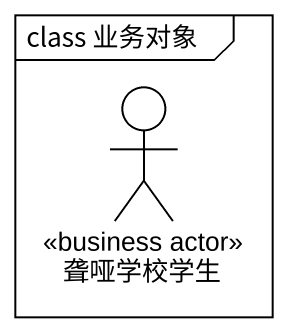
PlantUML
@startuml
mainframe class 业务对象
actor 聋哑学校学生 <<business actor>>
@enduml
